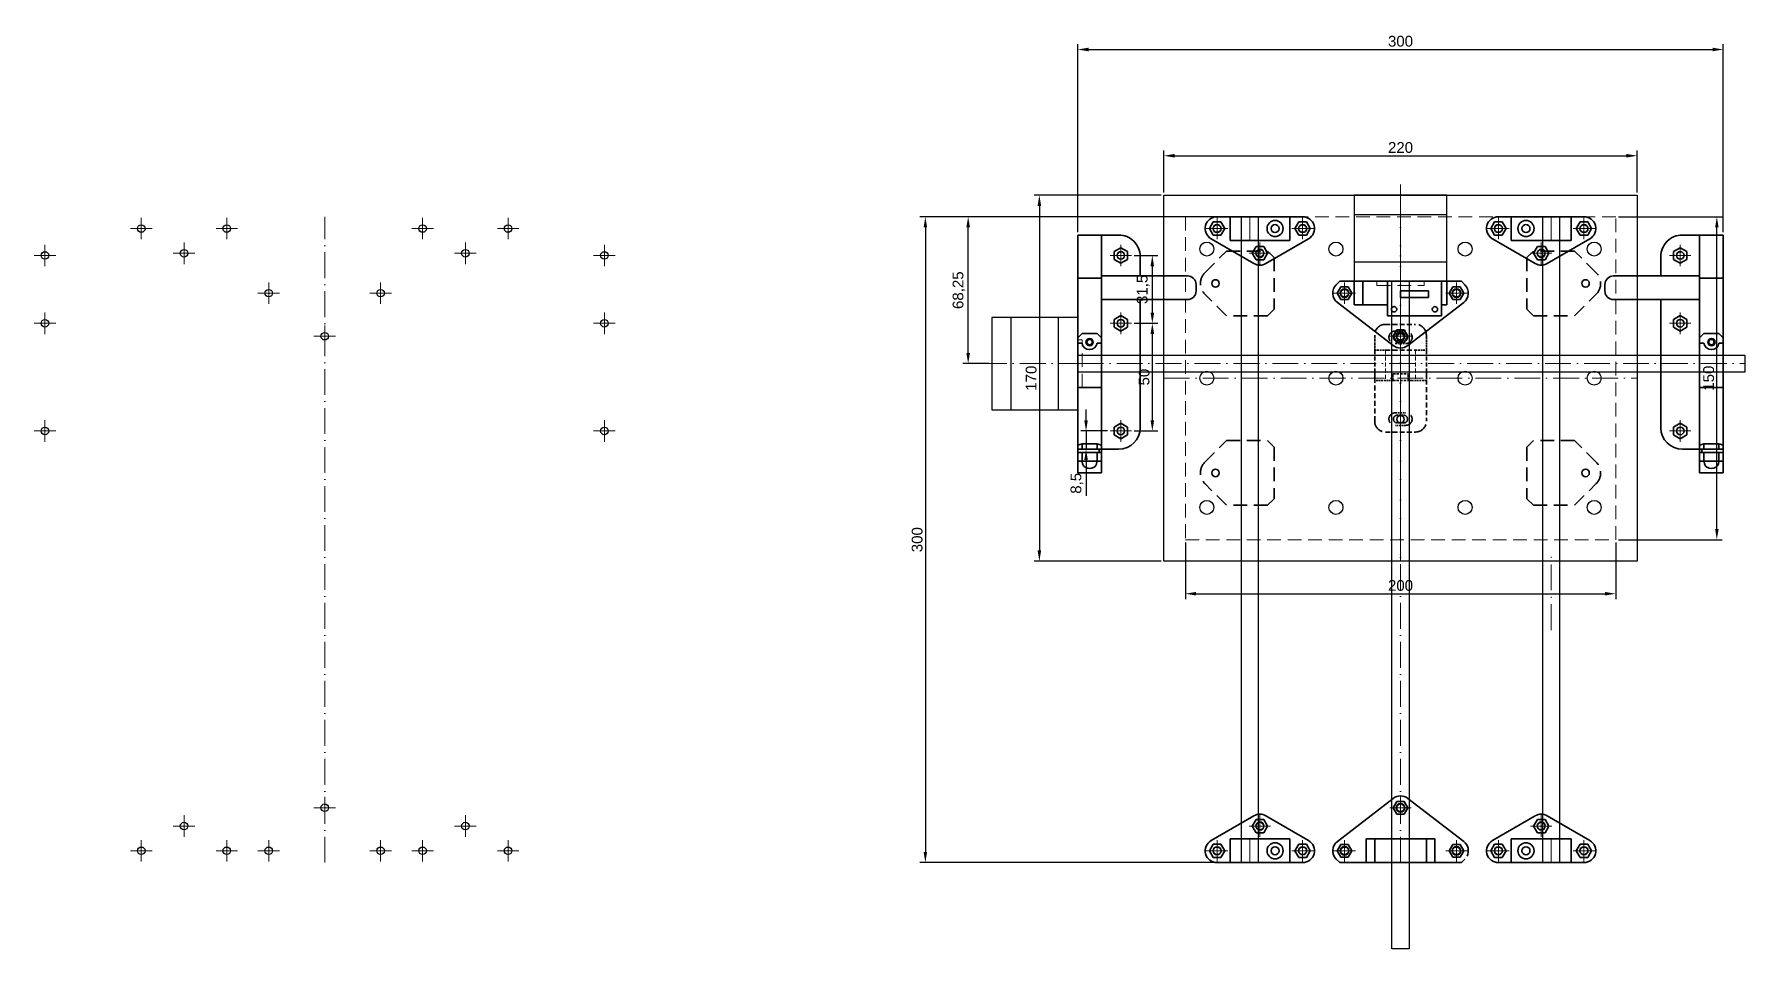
# Model space of a CAD drawing. Extents: x -2250 to 1406, y -1545 to 39.
# Drawn here: x -1135 to -340, y -690 to -265 of the extents above; entities that cross this region are included whole.
import ezdxf

# ---------------------------------------------------------------- set-up
doc = ezdxf.new("R2010")
doc.units = 0
for name, pattern in [('ACAD_ISO10W100', [18, 12, -3, 0, -3]), ('DASHDOT', [18.5, 12, -3, 0.5, -3]), ('LÍNEAS_OCULTAS', [9.525, 6.35, -3.175])]:
    doc.linetypes.add(name, pattern=pattern)
doc.layers.get('0').update_dxf_attribs({"color": 2, "linetype": 'CONTINUOUS', "lineweight": 30})
doc.layers.get('Defpoints').update_dxf_attribs({"linetype": 'CONTINUOUS', "lineweight": 13})
for name, color, linetype, lineweight in [('1', 3, 'CONTINUOUS', 30), ('2', 4, 'CONTINUOUS', 30), ('Ejes', 1, 'ACAD_ISO10W100', 13), ('Oculta', 30, 'LÍNEAS_OCULTAS', 13), ('Texto', 6, 'CONTINUOUS', 13)]:
    doc.layers.add(name, color=color, linetype=linetype, lineweight=lineweight)
doc.styles.add('ROMAND', font='arial.ttf')
doc.dimstyles.new('ISO-25_E02', dxfattribs={"dimscale": 2, "dimtxt": 2.5, "dimasz": 2.5, "dimexe": 1.25, "dimexo": 0.625, "dimtad": 1, "dimdec": 0, "dimtxsty": 'ROMAND', "dimcen": 2.5, "dimadec": 0, "dimazin": 0, "dimtfac": 1, "dimtdec": 0, "dimtmove": 0, "dimatfit": 3, "dimfxl": 1, "dimarcsym": 0})

# ---------------------------------------------------------------- blocks, each defined once
blk = doc.blocks.new('Plataforma')
blk.add_lwpolyline([(-110, 85), (110, 85), (110, -85), (-110, -85)], close=True)
for centre in [(-90, 60), (-30, 60), (30, 60), (90, 60), (-90, 0), (-30, 0), (30, 0), (90, 0), (-90, -60), (-30, -60), (30, -60), (90, -60)]:
    blk.add_circle(centre, 3.25)
at = {"lineweight": 35}
for centre in [(-86, 44), (86, 44), (0, 19.049987), (0, -19.049987), (-86, -44), (86, -44)]:
    blk.add_circle(centre, 1.75, dxfattribs=at)
at = {"layer": 'Defpoints', "linetype": 'LÍNEAS_OCULTAS'}
blk.add_lwpolyline([(-100, -75), (100, -75), (100, 75), (-100, 75)], close=True, dxfattribs=at)
at = {"layer": 'Ejes'}
for p, q in [((0, 85), (0, -85)), ((-110, 0), (110, 0))]:
    blk.add_line(p, q, dxfattribs=at)
blk = doc.blocks.new('*D42')
at = {"layer": 'Defpoints', "color": 0, "transparency": 16777216}
for p in [(-390, -321.68), (-610, -340), (-390, -340)]:
    blk.add_point(p, dxfattribs=at)
at = {"layer": 'Texto', "color": 0, "lineweight": -2, "transparency": 16777216}
for p, q in [((-610, -338.75), (-610, -319.18)), ((-605, -321.68), (-395, -321.68)), ((-390, -338.75), (-390, -319.18))]:
    blk.add_line(p, q, dxfattribs=at)
at = {"layer": 'Texto', "color": 0, "transparency": 16777216}
for points in [[(-605, -320.85), (-605, -322.52), (-610, -321.68)], [(-395, -320.85), (-395, -322.52), (-390, -321.68)]]:
    blk.add_solid(points, dxfattribs=at)
at = {"layer": 'Texto', "color": 0, "transparency": 16777216, "insert": (-500, -317.88), "char_height": 5, "attachment_point": 5, "style": 'ROMAND'}
blk.add_mtext('220', dxfattribs=at)
blk = doc.blocks.new('*D43')
at = {"layer": 'Defpoints', "color": 0, "transparency": 16777216}
for p in [(-610, -340), (-667.84, -510), (-610, -510)]:
    blk.add_point(p, dxfattribs=at)
at = {"layer": 'Texto', "color": 0, "lineweight": -2, "transparency": 16777216}
for p, q in [((-611.25, -340), (-670.34, -340)), ((-667.84, -345), (-667.84, -505)), ((-611.25, -510), (-670.34, -510))]:
    blk.add_line(p, q, dxfattribs=at)
at = {"layer": 'Texto', "color": 0, "transparency": 16777216}
for points in [[(-668.68, -345), (-667.01, -345), (-667.84, -340)], [(-668.68, -505), (-667.01, -505), (-667.84, -510)]]:
    blk.add_solid(points, dxfattribs=at)
at = {"layer": 'Texto', "color": 0, "transparency": 16777216, "insert": (-671.65, -425), "char_height": 5, "attachment_point": 5, "rotation": 90, "style": 'ROMAND'}
blk.add_mtext('170', dxfattribs=at)
blk = doc.blocks.new('*D44')
at = {"layer": 'Defpoints', "color": 0, "lineweight": -2, "transparency": 16777216}
for p, q in [((-600, -501.25), (-600, -527.6)), ((-400, -501.25), (-400, -527.6)), ((-595, -525.1), (-405, -525.1))]:
    blk.add_line(p, q, dxfattribs=at)
at = {"layer": 'Defpoints', "color": 0, "transparency": 16777216}
for p in [(-600, -500), (-400, -500), (-400, -525.1)]:
    blk.add_point(p, dxfattribs=at)
for points in [[(-595, -524.26), (-595, -525.93), (-600, -525.1)], [(-405, -524.26), (-405, -525.93), (-400, -525.1)]]:
    blk.add_solid(points, dxfattribs=at)
at = {"layer": 'Defpoints', "color": 0, "transparency": 16777216, "insert": (-500, -521.29), "char_height": 5, "attachment_point": 5, "style": 'ROMAND'}
blk.add_mtext('200', dxfattribs=at)
blk = doc.blocks.new('*D45')
at = {"layer": 'Defpoints', "color": 0, "lineweight": -2, "transparency": 16777216}
for p, q in [((-398.75, -350), (-350.48, -350)), ((-352.98, -495), (-352.98, -355)), ((-398.75, -500), (-350.48, -500))]:
    blk.add_line(p, q, dxfattribs=at)
at = {"layer": 'Defpoints', "color": 0, "transparency": 16777216}
for p in [(-400, -350), (-352.98, -350), (-400, -500)]:
    blk.add_point(p, dxfattribs=at)
for points in [[(-353.81, -355), (-352.15, -355), (-352.98, -350)], [(-353.81, -495), (-352.15, -495), (-352.98, -500)]]:
    blk.add_solid(points, dxfattribs=at)
at = {"layer": 'Defpoints', "color": 0, "transparency": 16777216, "insert": (-356.78, -425), "char_height": 5, "attachment_point": 5, "rotation": 90, "style": 'ROMAND'}
blk.add_mtext('150', dxfattribs=at)
blk = doc.blocks.new('*D46')
at = {"layer": 'Defpoints', "color": 0, "transparency": 16777216}
for p in [(-574, -350), (-720.83, -650), (-574, -650)]:
    blk.add_point(p, dxfattribs=at)
at = {"layer": 'Texto', "color": 0, "lineweight": -2, "transparency": 16777216}
for p, q in [((-575.25, -350), (-723.33, -350)), ((-720.83, -355), (-720.83, -645)), ((-575.25, -650), (-723.33, -650))]:
    blk.add_line(p, q, dxfattribs=at)
at = {"layer": 'Texto', "color": 0, "transparency": 16777216}
for points in [[(-721.66, -355), (-720, -355), (-720.83, -350)], [(-721.66, -645), (-720, -645), (-720.83, -650)]]:
    blk.add_solid(points, dxfattribs=at)
at = {"layer": 'Texto', "color": 0, "transparency": 16777216, "insert": (-724.63, -500), "char_height": 5, "attachment_point": 5, "rotation": 90, "style": 'ROMAND'}
blk.add_mtext('300', dxfattribs=at)
blk = doc.blocks.new('A$C6CD77A2B')
at = {"layer": '2', "lineweight": 35}
for p, q in [((-18.005188, 10.264526), (1.869812, 21.762512)), ((7.380188, 21.762512), (27.255188, 10.264526))]:
    blk.add_line(p, q, dxfattribs=at)
at = {"layer": '2', "lineweight": 35, "ltscale": 0.089489}
for p, q in [((1.04541, 17), (2.835205, 20.099975)), ((2.835205, 13.900024), (1.04541, 17)), ((6.414795, 20.099975), (8.20459, 17)), ((8.20459, 17), (6.414795, 13.900024)), ((-17.039795, 2.402038), (-18.82959, 5.502014)), ((-11.67041, 5.502014), (-13.460205, 2.402038)), ((22.710205, 2.402038), (20.92041, 5.502014)), ((28.07959, 5.502014), (26.289795, 2.402038))]:
    blk.add_line(p, q, dxfattribs=at)
at = {"layer": '2', "lineweight": 35, "ltscale": 0.08949}
for p, q in [((2.835205, 20.099975), (6.414795, 20.099975)), ((-18.82959, 5.502014), (-17.039795, 8.60205)), ((-17.039795, 8.60205), (-13.460205, 8.60205)), ((-13.460205, 8.60205), (-11.67041, 5.502014)), ((6.414795, 13.900024), (2.835205, 13.900024)), ((20.92041, 5.502014), (22.710205, 8.60205)), ((22.710205, 8.60205), (26.289795, 8.60205)), ((26.289795, 8.60205), (28.07959, 5.502014)), ((-13.460205, 2.402038), (-17.039795, 2.402038)), ((26.289795, 2.402038), (22.710205, 2.402038))]:
    blk.add_line(p, q, dxfattribs=at)
at = {"layer": '2', "lineweight": 35, "ltscale": 0.067732}
for p, q in [((-9.25, 11), (-6.540711, 11)), ((-6.540711, 0), (-9.25, 0))]:
    blk.add_line(p, q, dxfattribs=at)
at = {"layer": '2', "lineweight": 35, "ltscale": 0.275}
for p, q in [((-9.25, 11), (-9.25, 0)), ((18.5, 0), (18.5, 11))]:
    blk.add_line(p, q, dxfattribs=at)
at = {"layer": '2', "lineweight": 35, "ltscale": 0.163518}
for p, q in [((-6.540711, 11), (0, 11)), ((0, 0), (-6.540711, 0))]:
    blk.add_line(p, q, dxfattribs=at)
at = {"layer": '2', "lineweight": 13, "ltscale": 0.275}
blk.add_line((0, 0), (0, 11), dxfattribs=at)
at = {"layer": '2', "lineweight": 35, "ltscale": 0.4625}
for p, q in [((0, 11), (18.5, 11)), ((18.5, 0), (0, 0))]:
    blk.add_line(p, q, dxfattribs=at)
at = {"layer": '2', "lineweight": 35, "ltscale": 0.15}
for p, q in [((-9.25, 0), (-15.25, 0)), ((24.5, 0), (18.5, 0))]:
    blk.add_line(p, q, dxfattribs=at)
at = {"layer": '2', "lineweight": 35}
for centre, radius in [((4.625, 17), 1.875), ((11.700012, 5.5), 3.75), ((-15.25, 5.502014), 1.875), ((11.700012, 5.5), 1.875), ((24.5, 5.502014), 1.875)]:
    blk.add_circle(centre, radius, dxfattribs=at)
for centre, start, end in [((4.625, 17), 59.949998, 120.05), ((-15.25, 5.502014), 120.05, 269.999997), ((24.5, 5.502014), 269.999997, 59.949998)]:
    blk.add_arc(centre, 5.502026, start, end, dxfattribs=at)
blk = doc.blocks.new('A$C12DB5B30')
at = {"layer": '2', "lineweight": 35}
for p, q in [((-29.353409, -15.640564), (-3.353409, 4.359436)), ((29.353409, -15.640564), (3.353409, 4.359436)), ((-19, -9.5), (6, -9.5)), ((6, -25.5), (-19, -25.5))]:
    blk.add_line(p, q, dxfattribs=at)
at = {"layer": '2', "lineweight": 35, "ltscale": 0.085159}
for p, q in [((-1.703186, 2.950013), (-3.406372, 0)), ((-3.406372, 0), (-1.703186, -2.950012)), ((1.703186, 2.950013), (-1.703186, 2.950013)), ((3.406372, 0), (1.703186, 2.950013)), ((1.703186, -2.950012), (3.406372, 0)), ((-1.703186, -2.950012), (1.703186, -2.950012)), ((-27.703186, -17.049987), (-29.406372, -20)), ((-29.406372, -20), (-27.703186, -22.950012)), ((-24.296814, -17.049987), (-27.703186, -17.049987)), ((-27.703186, -22.950012), (-24.296814, -22.950012)), ((-22.593628, -20), (-24.296814, -17.049987)), ((-24.296814, -22.950012), (-22.593628, -20)), ((24.296814, -17.049987), (22.593628, -20)), ((22.593628, -20), (24.296814, -22.950012)), ((27.703186, -17.049987), (24.296814, -17.049987)), ((24.296814, -22.950012), (27.703186, -22.950012)), ((29.406372, -20), (27.703186, -17.049987)), ((27.703186, -22.950012), (29.406372, -20))]:
    blk.add_line(p, q, dxfattribs=at)
at = {"layer": '2', "lineweight": 35, "ltscale": 0.0625}
for p, q in [((-21.5, -14.5), (-19, -14.5)), ((-21.5, -25.5), (-19, -25.5))]:
    blk.add_line(p, q, dxfattribs=at)
at = {"layer": '2', "lineweight": 35, "ltscale": 0.275}
for p, q in [((-21.5, -25.5), (-21.5, -14.5)), ((-19, -25.5), (-19, -14.5)), ((6, -14.5), (6, -25.5)), ((17.5, -25.5), (17.5, -14.5)), ((21.5, -25.5), (21.5, -14.5))]:
    blk.add_line(p, q, dxfattribs=at)
at = {"layer": '2', "lineweight": 35, "ltscale": 0.125}
for p, q in [((-19, -14.5), (-19, -9.5)), ((6, -9.5), (6, -14.5))]:
    blk.add_line(p, q, dxfattribs=at)
at = {"layer": '2', "lineweight": 35, "ltscale": 0.2875}
for p, q in [((6, -14.5), (17.5, -14.5)), ((6, -25.5), (17.5, -25.5))]:
    blk.add_line(p, q, dxfattribs=at)
at = {"layer": '2', "lineweight": 35, "ltscale": 0.1}
for p, q in [((21.5, -14.5), (17.5, -14.5)), ((21.5, -25.5), (17.5, -25.5))]:
    blk.add_line(p, q, dxfattribs=at)
at = {"layer": '2', "lineweight": 35, "ltscale": 0.325}
for p, q in [((-13, -18), (0, -18)), ((0, -21), (-13, -21))]:
    blk.add_line(p, q, dxfattribs=at)
at = {"layer": '2', "lineweight": 35, "ltscale": 0.075}
for p, q in [((-13, -21), (-13, -18)), ((0, -18), (0, -21))]:
    blk.add_line(p, q, dxfattribs=at)
at = {"layer": '2', "lineweight": 35, "ltscale": 0.056954}
for p, q in [((-29.889084, -23.889099), (-28.278168, -25.5)), ((29.889084, -23.889099), (28.278167, -25.5))]:
    blk.add_line(p, q, dxfattribs=at)
at = {"layer": '2', "lineweight": 35, "ltscale": 0.169454}
for p, q in [((-28.278168, -25.5), (-21.5, -25.5)), ((21.5, -25.5), (28.278167, -25.5))]:
    blk.add_line(p, q, dxfattribs=at)
at = {"layer": '2', "lineweight": 35}
for centre, radius in [((0, 0), 2), ((-16, -12.5), 1.25), ((3, -12.5), 1.25), ((-26, -20), 2), ((26, -20), 2)]:
    blk.add_circle(centre, radius, dxfattribs=at)
for centre, start, end in [((0, 0), 52.431408, 127.568591), ((-26, -20), 127.568591, 225), ((26, -20), 314.999999, 52.431408)]:
    blk.add_arc(centre, 5.5, start, end, dxfattribs=at)
blk = doc.blocks.new('A$C69B71485')
at = {"layer": '2', "lineweight": 35}
for p, q in [((-29.353393, 9.859436), (-3.353424, 29.859436)), ((29.353394, 9.859436), (3.353424, 29.859436)), ((-12, 11), (12, 11)), ((-12, 0), (12, 0))]:
    blk.add_line(p, q, dxfattribs=at)
at = {"layer": '2', "lineweight": 35, "ltscale": 0.085159}
for p, q in [((-1.703186, 28.450013), (-3.406372, 25.5)), ((-3.406372, 25.5), (-1.703186, 22.549988)), ((1.703186, 28.450013), (-1.703186, 28.450013)), ((3.406372, 25.5), (1.703186, 28.450013)), ((1.703186, 22.549988), (3.406372, 25.5)), ((-1.703186, 22.549988), (1.703186, 22.549988)), ((-27.703186, 8.450013), (-29.406372, 5.5)), ((-24.296814, 8.450013), (-27.703186, 8.450013)), ((-22.593628, 5.5), (-24.296814, 8.450013)), ((24.296814, 8.450013), (22.593628, 5.5)), ((27.703186, 8.450013), (24.296814, 8.450013)), ((29.406372, 5.5), (27.703186, 8.450013)), ((-29.406372, 5.5), (-27.703186, 2.549988)), ((-27.703186, 2.549988), (-24.296814, 2.549988)), ((-24.296814, 2.549988), (-22.593628, 5.5)), ((22.593628, 5.5), (24.296814, 2.549988))]:
    blk.add_line(p, q, dxfattribs=at)
at = {"layer": '2', "lineweight": 35, "ltscale": 0.275}
for p, q in [((-16, 0), (-16, 11)), ((-12, 0), (-12, 11)), ((12, 0), (12, 11)), ((16, 0), (16, 11))]:
    blk.add_line(p, q, dxfattribs=at)
at = {"layer": '2', "lineweight": 35, "ltscale": 0.1}
for p, q in [((-16, 11), (-12, 11)), ((16, 11), (12, 11)), ((-16, 0), (-12, 0)), ((16, 0), (12, 0))]:
    blk.add_line(p, q, dxfattribs=at)
at = {"layer": '2', "lineweight": 35, "ltscale": 0.056954}
for p, q in [((-28.278168, 0), (-29.889099, 1.610901)), ((28.278168, 0), (29.889099, 1.610901))]:
    blk.add_line(p, q, dxfattribs=at)
at = {"layer": '2', "lineweight": 35, "ltscale": 0.306954}
blk.add_line((-16, 0), (-28.278168, 0), dxfattribs=at)
at = {"layer": '2', "lineweight": 35, "ltscale": 0.250637}
blk.add_line((16, 0), (28.278168, 0), dxfattribs=at)
at = {"layer": '2', "lineweight": 35, "ltscale": 0.043217}
blk.add_line((24.296814, 2.549988), (27.703165, 2.549988), dxfattribs=at)
at = {"layer": '2', "lineweight": 35, "ltscale": 0.072169}
blk.add_line((27.703165, 2.549988), (29.406372, 5.5), dxfattribs=at)
at = {"layer": '2', "lineweight": 35}
for centre in [(0, 25.5), (-26, 5.5), (26, 5.5)]:
    blk.add_circle(centre, 2, dxfattribs=at)
for centre, start, end in [((0, 25.5), 52.431408, 127.568591), ((-26, 5.5), 127.568591, 225), ((26, 5.5), 332.964142, 52.431408)]:
    blk.add_arc(centre, 5.5, start, end, dxfattribs=at)
blk = doc.blocks.new('A$C28ED2C43')
at = {"layer": '2', "lineweight": 35}
for p, q in [((-29.999992, 11), (-29.999992, 51)), ((-18.999992, 11), (-18.999992, 51)), ((-89.499992, 29), (-29.999992, 29)), ((-70.749992, 11), (-96.952984, 11)), ((-70.749992, 11), (-50.223709, 11)), ((-96.952984, 0), (-70.749992, 0)), ((-70.749992, 0), (-50.223709, 0)), ((-45.749992, 0), (-23.579681, 0))]:
    blk.add_line(p, q, dxfattribs=at)
at = {"layer": '2', "lineweight": 35, "ltscale": 0.075}
blk.add_line((-22.999992, 55), (-25.999992, 55), dxfattribs=at)
at = {"layer": '2', "lineweight": 35, "ltscale": 0.225}
blk.add_line((-18.999992, 29), (-9.999992, 29), dxfattribs=at)
at = {"layer": '2', "lineweight": 35, "ltscale": 0.2}
for p, q in [((-99.499992, 11), (-99.499992, 19)), ((0, 19), (0, 11))]:
    blk.add_line(p, q, dxfattribs=at)
at = {"layer": '2', "lineweight": 35, "ltscale": 0.089994}
for p, q in [((-94.599769, 20), (-92.799881, 23.117493)), ((-92.799881, 16.882507), (-94.599769, 20)), ((-92.799881, 23.117493), (-89.200103, 23.117493)), ((-89.200103, 16.882507), (-92.799881, 16.882507)), ((-89.200103, 23.117493), (-87.400215, 20)), ((-87.400215, 20), (-89.200103, 16.882507)), ((-44.599769, 20), (-42.799881, 23.117493)), ((-42.799881, 16.882507), (-44.599769, 20)), ((-42.799881, 23.117493), (-39.200103, 23.117493)), ((-39.200103, 16.882507), (-42.799881, 16.882507)), ((-39.200103, 23.117493), (-37.400215, 20)), ((-37.400215, 20), (-39.200103, 16.882507)), ((-13.099769, 20), (-11.299881, 23.117493)), ((-11.299881, 16.882507), (-13.099769, 20)), ((-11.299881, 23.117493), (-7.700103, 23.117493)), ((-7.700103, 16.882507), (-11.299881, 16.882507)), ((-7.700103, 23.117493), (-5.900207, 20)), ((-5.900207, 20), (-7.700103, 16.882507))]:
    blk.add_line(p, q, dxfattribs=at)
at = {"layer": '2', "lineweight": 35, "ltscale": 0.1375}
for p, q in [((-110.499992, 11), (-104.999992, 11)), ((-110.499992, 0), (-104.999992, 0))]:
    blk.add_line(p, q, dxfattribs=at)
at = {"layer": '2', "lineweight": 35, "ltscale": 0.275}
for p, q in [((-110.499992, 11), (-110.499992, 0)), ((-70.749992, 0), (-70.749992, 11)), ((-19.999992, 11), (-19.999992, 0)), ((0, 0), (0, 11))]:
    blk.add_line(p, q, dxfattribs=at)
at = {"layer": '2', "lineweight": 35, "ltscale": 0.05}
for p, q in [((-104.999992, 9), (-104.999992, 11)), ((-100.999992, 11), (-100.999992, 9)), ((-99.499992, 11), (-99.499992, 9)), ((-45.749992, 11), (-47.749992, 11)), ((-104.999992, 2), (-104.999992, 0)), ((-100.999992, 2), (-100.999992, 0)), ((-99.499992, 2), (-99.499992, 0)), ((-47.749992, 0), (-45.749992, 0))]:
    blk.add_line(p, q, dxfattribs=at)
at = {"layer": '2', "lineweight": 35, "ltscale": 0.1}
for p, q in [((-100.999992, 11), (-104.999992, 11)), ((-100.999992, 9), (-104.999992, 9)), ((-100.999992, 2), (-104.999992, 2)), ((-100.999992, 0), (-104.999992, 0))]:
    blk.add_line(p, q, dxfattribs=at)
at = {"layer": '2', "lineweight": 35, "ltscale": 0.175}
for p, q in [((-104.999992, 2), (-104.999992, 9)), ((-100.999992, 2), (-100.999992, 9)), ((-99.499992, 2), (-99.499992, 9)), ((-96.952984, 2), (-96.952984, 9)), ((-45.749992, 2), (-45.749992, 9))]:
    blk.add_line(p, q, dxfattribs=at)
at = {"layer": '2', "lineweight": 35, "ltscale": 0.037509}
blk.add_line((-99.500003, 11), (-101.000347, 11), dxfattribs=at)
at = {"layer": '2', "lineweight": 35, "ltscale": 0.037494}
blk.add_line((-99.500232, 10), (-100.999984, 10), dxfattribs=at)
at = {"layer": '2', "lineweight": 35, "ltscale": 0.046365}
for p, q in [((-97.645408, 11), (-99.499992, 11)), ((-97.645408, 0), (-99.499992, 0))]:
    blk.add_line(p, q, dxfattribs=at)
at = {"layer": '2', "lineweight": 35, "ltscale": 0.063675}
for p, q in [((-96.952984, 9), (-99.499992, 9)), ((-96.952984, 2), (-99.499992, 2))]:
    blk.add_line(p, q, dxfattribs=at)
at = {"layer": '2', "lineweight": 35, "ltscale": 0.017311}
for p, q in [((-96.952984, 11), (-97.645408, 11)), ((-97.645408, 0), (-96.952984, 0))]:
    blk.add_line(p, q, dxfattribs=at)
at = {"layer": '2', "lineweight": 35, "ltscale": 0.050805}
for p, q in [((-50.223709, 8.967804), (-50.223709, 11)), ((-50.223709, 0), (-50.223709, 2.032196))]:
    blk.add_line(p, q, dxfattribs=at)
at = {"layer": '2', "lineweight": 35, "ltscale": 0.061843}
for p, q in [((-47.749992, 11), (-50.223709, 11)), ((-47.749992, 0), (-50.223709, 0))]:
    blk.add_line(p, q, dxfattribs=at)
at = {"layer": '2', "lineweight": 35, "ltscale": 0.070711}
for p, q in [((-45.749992, 9), (-47.749992, 11)), ((-45.749992, 2), (-47.749992, 0))]:
    blk.add_line(p, q, dxfattribs=at)
at = {"layer": '2', "lineweight": 35, "ltscale": 0.489829}
blk.add_line((-26.156837, 11), (-45.749992, 11), dxfattribs=at)
at = {"layer": '2', "lineweight": 35, "ltscale": 0.064429}
blk.add_line((-23.579681, 11), (-26.156837, 11), dxfattribs=at)
at = {"layer": '2', "lineweight": 35, "ltscale": 0.049596}
for p, q in [((-21.595832, 11), (-23.579681, 11)), ((-23.579681, 0), (-21.595832, 0))]:
    blk.add_line(p, q, dxfattribs=at)
at = {"layer": '2', "lineweight": 35, "ltscale": 0.039896}
for p, q in [((-19.999992, 11), (-21.595832, 11)), ((-21.595832, 0), (-19.999992, 0))]:
    blk.add_line(p, q, dxfattribs=at)
at = {"layer": '2', "lineweight": 35, "ltscale": 0.226536}
for p, q in [((-19.999992, 11), (-10.938568, 11)), ((-10.938568, 0), (-19.999992, 0))]:
    blk.add_line(p, q, dxfattribs=at)
at = {"layer": '2', "lineweight": 35, "ltscale": 0.273464}
for p, q in [((0, 11), (-10.938568, 11)), ((0, 0), (-10.938568, 0))]:
    blk.add_line(p, q, dxfattribs=at)
at = {"layer": '2', "lineweight": 35, "ltscale": 0.038898}
blk.add_line((-101.056156, 0), (-99.500232, 0), dxfattribs=at)
at = {"layer": '2', "lineweight": 35, "ltscale": 0.2125}
blk.add_line((-63.999992, 0), (-55.499992, 0), dxfattribs=at)
at = {"layer": '2', "lineweight": 35, "ltscale": 0.131907}
blk.add_line((-50.223716, 0), (-55.499992, 0), dxfattribs=at)
at = {"layer": '2', "lineweight": 35}
blk.add_lwpolyline([(-104.999992, 8.967804), (-105.576522, 8.900024), (-106.131431, 8.779175), (-106.522987, 8.646026), (-106.890998, 8.469147), (-107.284347, 8.199219), (-107.626461, 7.858002), (-107.839386, 7.563751), (-108.017948, 7.234772), (-108.161869, 6.872223), (-108.268634, 6.485443), (-108.371032, 5.671387), (-108.332039, 4.870666), (-108.261249, 4.481964), (-108.155883, 4.109924), (-108.015949, 3.760895), (-107.842033, 3.44046), (-107.645645, 3.165344), (-107.421768, 2.92279), (-107.173118, 2.713714), (-106.902786, 2.537506), (-106.5284, 2.35614), (-106.129253, 2.220276), (-105.57616, 2.099945), (-104.999992, 2.032196)], dxfattribs=at)
for centre, radius in [((-90.999992, 20), 1.75), ((-40.999992, 20), 1.75), ((-9.5, 20), 1.75), ((-49.749992, 5.5), 1.7), ((-49.749992, 5.5), 1.25)]:
    blk.add_circle(centre, radius, dxfattribs=at)
for centre, radius, start, end in [((-25.999992, 51), 4, 90.000003, 179.999995), ((-22.999992, 51), 4, 0, 90.000003), ((-89.499992, 19), 10, 90.000003, 179.999995), ((-9.999992, 19), 10, 0, 90.000003), ((-59.749107, 23.000305), 39.750938, 197.570998, 200.621975), ((-49.749992, 5.5), 3.5, 97.778789, 262.221211), ((-59.749107, -12.000305), 39.750938, 159.378025, 162.429002)]:
    blk.add_arc(centre, radius, start, end, dxfattribs=at)
blk = doc.blocks.new('*D47')
at = {"layer": 'Defpoints', "color": 0, "transparency": 16777216}
for p in [(-350, -272.34), (-650, -358.5), (-350, -358.5)]:
    blk.add_point(p, dxfattribs=at)
at = {"layer": 'Texto', "color": 0, "lineweight": -2, "transparency": 16777216}
for p, q in [((-650, -357.25), (-650, -269.84)), ((-350, -357.25), (-350, -269.84)), ((-645, -272.34), (-355, -272.34))]:
    blk.add_line(p, q, dxfattribs=at)
at = {"layer": 'Texto', "color": 0, "transparency": 16777216}
for points in [[(-645, -271.5), (-645, -273.17), (-650, -272.34)], [(-355, -271.5), (-355, -273.17), (-350, -272.34)]]:
    blk.add_solid(points, dxfattribs=at)
at = {"layer": 'Texto', "color": 0, "transparency": 16777216, "insert": (-500, -268.53), "char_height": 5, "attachment_point": 5, "style": 'ROMAND'}
blk.add_mtext('300', dxfattribs=at)
blk = doc.blocks.new('*D48')
at = {"layer": 'Defpoints', "color": 0, "transparency": 16777216}
for p in [(-700.94, -350), (-570, -350), (-690, -418.25)]:
    blk.add_point(p, dxfattribs=at)
at = {"layer": 'Texto', "color": 0, "lineweight": -2, "transparency": 16777216}
for p, q in [((-571.25, -350), (-703.44, -350)), ((-700.94, -413.25), (-700.94, -355)), ((-691.25, -418.25), (-703.44, -418.25))]:
    blk.add_line(p, q, dxfattribs=at)
at = {"layer": 'Texto', "color": 0, "transparency": 16777216}
for points in [[(-701.78, -355), (-700.11, -355), (-700.94, -350)], [(-701.78, -413.25), (-700.11, -413.25), (-700.94, -418.25)]]:
    blk.add_solid(points, dxfattribs=at)
at = {"layer": 'Texto', "color": 0, "transparency": 16777216, "insert": (-705.2, -384.13), "char_height": 5, "attachment_point": 5, "rotation": 90, "style": 'ROMAND'}
blk.add_mtext('68,25', dxfattribs=at)
blk = doc.blocks.new('MotorHusillo')
at = {"layer": '1'}
for p, q in [((-21.5, 31), (21.5, 31)), ((-21.5, 9), (21.5, 9))]:
    blk.add_line(p, q, dxfattribs=at)
for points in [[(-21.5, 0), (21.5, 0), (21.5, 40), (-21.5, 40)], [(-4, 0), (4, 0), (4, -310), (-4, -310)]]:
    blk.add_lwpolyline(points, close=True, dxfattribs=at)
at = {"layer": 'Ejes'}
blk.add_line((0, 45), (0, -5), dxfattribs=at)
at = {"layer": 'Oculta'}
blk.add_lwpolyline([(-11, -2), (11, -2), (11, 0), (-11, 0)], close=True, dxfattribs=at)
blk = doc.blocks.new('P05')
at = {"layer": 'Ejes'}
blk.add_line((0, 17.2), (0, -17.2), dxfattribs=at)
at = {"layer": 'Oculta', "lineweight": 35, "ltscale": 0.35}
for p, q in [((7, 25), (-7, 25)), ((7, -13), (-7, -13)), ((7, -25), (-7, -25))]:
    blk.add_line(p, q, dxfattribs=at)
at = {"layer": 'Oculta', "lineweight": 35, "ltscale": 0.375}
for p, q in [((-12, -3), (-12, 20)), ((12, 20), (12, -3))]:
    blk.add_line(p, q, dxfattribs=at)
at = {"layer": 'Oculta', "lineweight": 35, "ltscale": 0.125}
for p, q in [((-2.5, 21.9), (2.5, 21.9)), ((2.5, 16.1), (-2.5, 16.1)), ((-12, 1), (-7, 1)), ((7, 1), (12, 1)), ((-7, -13), (-12, -13)), ((12, -13), (7, -13)), ((2.5, -16.1), (-2.5, -16.1)), ((-2.5, -21.9), (2.5, -21.9))]:
    blk.add_line(p, q, dxfattribs=at)
at = {"layer": 'Oculta', "lineweight": 35, "ltscale": 0.075}
for p, q in [((-1.5, 20.8), (1.5, 20.8)), ((1.5, 17.2), (-1.5, 17.2)), ((-3.5, 1), (-3.5, -2)), ((3.5, 1), (3.5, -2)), ((-12, -20), (-12, -13)), ((12, -13), (12, -20)), ((1.5, -17.2), (-1.5, -17.2)), ((-1.5, -20.8), (1.5, -20.8))]:
    blk.add_line(p, q, dxfattribs=at)
at = {"layer": 'Oculta', "lineweight": 35, "ltscale": 0.3}
for p, q in [((-12, -13), (-12, 1)), ((12, -13), (12, 1))]:
    blk.add_line(p, q, dxfattribs=at)
at = {"layer": 'Oculta', "lineweight": 13, "ltscale": 0.3}
for p, q in [((-7, -13), (-7, 1)), ((7, -13), (7, 1))]:
    blk.add_line(p, q, dxfattribs=at)
at = {"layer": 'Oculta', "lineweight": 35, "ltscale": 0.0875}
for p, q in [((-3.5, 1), (-7, 1)), ((7, 1), (3.5, 1))]:
    blk.add_line(p, q, dxfattribs=at)
at = {"layer": 'Oculta', "lineweight": 35, "ltscale": 0.175}
for p, q in [((3.5, 1), (-3.5, 1)), ((3.5, -2), (-3.5, -2))]:
    blk.add_line(p, q, dxfattribs=at)
at = {"layer": 'Oculta', "lineweight": 35}
for centre, radius, start, end in [((-7, 20), 5, 90, 180), ((7, 20), 5, 360, 90), ((-2.5, 19), 2.9, 90, 270.00001), ((-1.5, 19), 1.8, 90, 270.00001), ((1.5, 19), 1.8, 270.00001, 90), ((2.5, 19), 2.9, 269.99999, 90), ((-7, -20), 5, 180, 270.00001), ((-2.5, -19), 2.9, 90, 269.99999), ((-1.5, -19), 1.8, 90, 270.00001), ((1.5, -19), 1.8, 270.00001, 90), ((2.5, -19), 2.9, 269.99999, 90), ((7, -20), 5, 270.00001, 360)]:
    blk.add_arc(centre, radius, start, end, dxfattribs=at)
blk = doc.blocks.new('PlantillaBase')
for centre in [(-85.25, 69.5), (-45.5, 69.5), (45.5, 69.5), (85.25, 69.5), (-130, 57), (-65.38, 58), (65.38, 58), (130, 57), (-26, 39.5), (26, 39.5), (-130, 25.5), (130, 25.5), (0, 19.5), (-130, -24.5), (130, -24.5), (0, -199.5), (-65.38, -208), (65.38, -208), (-85.25, -219.5), (-45.5, -219.5), (-26, -219.5), (26, -219.5), (45.5, -219.5), (85.25, -219.5)]:
    blk.add_circle(centre, 1.75)
at = {"layer": 'Ejes'}
blk.add_line((0, -225), (0, 75), dxfattribs=at)
at = {"layer": 'Texto'}
for p, q in [((-85.25, 64.5), (-85.25, 74.5)), ((-45.5, 64.5), (-45.5, 74.5)), ((45.5, 64.5), (45.5, 74.5)), ((85.25, 64.5), (85.25, 74.5)), ((-90.25, 69.5), (-80.25, 69.5)), ((-50.5, 69.5), (-40.5, 69.5)), ((40.5, 69.5), (50.5, 69.5)), ((80.25, 69.5), (90.25, 69.5)), ((-135, 57), (-125, 57)), ((-130, 52), (-130, 62)), ((-70.38, 58), (-60.38, 58)), ((-65.38, 53), (-65.38, 63)), ((60.38, 58), (70.38, 58)), ((65.38, 53), (65.38, 63)), ((125, 57), (135, 57)), ((130, 52), (130, 62)), ((-26, 34.5), (-26, 44.5)), ((26, 34.5), (26, 44.5)), ((-31, 39.5), (-21, 39.5)), ((21, 39.5), (31, 39.5)), ((-135, 25.5), (-125, 25.5)), ((-130, 20.5), (-130, 30.5)), ((0, 14.5), (0, 24.5)), ((125, 25.5), (135, 25.5)), ((130, 20.5), (130, 30.5)), ((-5, 19.5), (5, 19.5)), ((-130, -29.5), (-130, -19.5)), ((130, -29.5), (130, -19.5)), ((-135, -24.5), (-125, -24.5)), ((125, -24.5), (135, -24.5)), ((0, -204.5), (0, -194.5)), ((-65.38, -213), (-65.38, -203)), ((-5, -199.5), (5, -199.5)), ((65.38, -213), (65.38, -203)), ((-85.25, -224.5), (-85.25, -214.5)), ((-70.38, -208), (-60.38, -208)), ((-45.5, -224.5), (-45.5, -214.5)), ((-26, -224.5), (-26, -214.5)), ((26, -224.5), (26, -214.5)), ((45.5, -224.5), (45.5, -214.5)), ((60.38, -208), (70.38, -208)), ((85.25, -224.5), (85.25, -214.5)), ((-90.25, -219.5), (-80.25, -219.5)), ((-50.5, -219.5), (-40.5, -219.5)), ((-31, -219.5), (-21, -219.5)), ((21, -219.5), (31, -219.5)), ((40.5, -219.5), (50.5, -219.5)), ((80.25, -219.5), (90.25, -219.5))]:
    blk.add_line(p, q, dxfattribs=at)
blk = doc.blocks.new('*D113')
at = {"layer": '1', "color": 0, "lineweight": -2, "transparency": 16777216}
for p, q in [((-623.75, -368), (-612.85, -368)), ((-615.35, -373), (-615.35, -394.5)), ((-623.75, -399.5), (-612.85, -399.5))]:
    blk.add_line(p, q, dxfattribs=at)
at = {"layer": '1', "color": 0, "transparency": 16777216}
for points in [[(-616.19, -373), (-614.52, -373), (-615.35, -368)], [(-616.19, -394.5), (-614.52, -394.5), (-615.35, -399.5)]]:
    blk.add_solid(points, dxfattribs=at)
at = {"layer": 'Defpoints', "color": 0, "transparency": 16777216}
for p in [(-625, -368), (-625, -399.5), (-615.35, -399.5)]:
    blk.add_point(p, dxfattribs=at)
at = {"layer": '1', "color": 0, "transparency": 16777216, "insert": (-619.61, -383.75), "char_height": 5, "attachment_point": 5, "rotation": 90, "style": 'ROMAND'}
blk.add_mtext('31,5', dxfattribs=at)
blk = doc.blocks.new('*D114')
at = {"layer": '1', "color": 0, "lineweight": -2, "transparency": 16777216}
for p, q in [((-623.75, -399.5), (-612.85, -399.5)), ((-615.35, -404.5), (-615.35, -444.5)), ((-623.75, -449.5), (-612.85, -449.5))]:
    blk.add_line(p, q, dxfattribs=at)
at = {"layer": '1', "color": 0, "transparency": 16777216}
for points in [[(-616.19, -404.5), (-614.52, -404.5), (-615.35, -399.5)], [(-616.19, -444.5), (-614.52, -444.5), (-615.35, -449.5)]]:
    blk.add_solid(points, dxfattribs=at)
at = {"layer": 'Defpoints', "color": 0, "transparency": 16777216}
for p in [(-625, -399.5), (-625, -449.5), (-615.35, -449.5)]:
    blk.add_point(p, dxfattribs=at)
at = {"layer": '1', "color": 0, "transparency": 16777216, "insert": (-619.16, -424.5), "char_height": 5, "attachment_point": 5, "rotation": 90, "style": 'ROMAND'}
blk.add_mtext('50', dxfattribs=at)
blk = doc.blocks.new('*D115')
at = {"layer": '1', "color": 0, "lineweight": -2, "transparency": 16777216}
for p, q in [((-646.15, -444.5), (-646.15, -439.5)), ((-636.25, -449.5), (-648.65, -449.5)), ((-646.15, -449.5), (-646.15, -458)), ((-636.25, -458), (-648.65, -458)), ((-646.15, -463), (-646.15, -479.65))]:
    blk.add_line(p, q, dxfattribs=at)
at = {"layer": '1', "color": 0, "transparency": 16777216}
for points in [[(-646.98, -444.5), (-645.31, -444.5), (-646.15, -449.5)], [(-646.98, -463), (-645.31, -463), (-646.15, -458)]]:
    blk.add_solid(points, dxfattribs=at)
at = {"layer": 'Defpoints', "color": 0, "transparency": 16777216}
for p in [(-635, -449.5), (-646.15, -458), (-635, -458)]:
    blk.add_point(p, dxfattribs=at)
at = {"layer": '1', "color": 0, "transparency": 16777216, "insert": (-650.4, -473.82), "char_height": 5, "attachment_point": 5, "rotation": 90, "style": 'ROMAND'}
blk.add_mtext('8,5', dxfattribs=at)

msp = doc.modelspace()

# ---------------------------------------------------------------- linework, layer by layer
at = {"layer": '1'}
for points in [[(-566, -650), (-566, -350), (-574, -350), (-574, -650)], [(-426, -650), (-426, -350), (-434, -350), (-434, -650)]]:
    msp.add_lwpolyline(points, close=True, dxfattribs=at)
at = {"layer": 'Ejes'}
msp.add_line((-650, -418.25), (-340, -418.25), dxfattribs=at)
at = {"layer": 'Ejes', "linetype": 'DASHDOT', "lineweight": 13}
msp.add_line((-430, -542.00055), (-430, -505.99994), dxfattribs=at)
at = {"layer": 'Oculta', "lineweight": 35}
for points in [[(-590.94971, -376.05023), (-580.89954, -366), (-561.75, -366), (-558.75, -369), (-558.75, -393), (-561.75, -396), (-580.89954, -396), (-590.94971, -385.94977, -0.41422002)], [(-409.05029, -376.05023), (-419.10046, -366), (-438.25, -366), (-441.25, -369), (-441.25, -393), (-438.25, -396), (-419.10046, -396), (-409.05029, -385.94977, 0.41422002)], [(-590.94971, -464.05023), (-580.89954, -454), (-561.75, -454), (-558.75, -457), (-558.75, -481), (-561.75, -484), (-580.89954, -484), (-590.94971, -473.94977, -0.41422002)], [(-409.05029, -464.05023), (-419.10046, -454), (-438.25, -454), (-441.25, -457), (-441.25, -481), (-438.25, -484), (-419.10046, -484), (-409.05029, -473.94977, 0.41422002)]]:
    msp.add_lwpolyline(points, format="xyb", close=True, dxfattribs=at)

# ---------------------------------------------------------------- block references
for name, p in [('Plataforma', (-500, -425)), ('PlantillaBase', (-1000, -425)), ('PlantillaBase', (-500, -425)), ('A$C69B71485', (-500, -650)), ('A$C6CD77A2B', (-570, -650))]:
    msp.add_blockref(name, p)
at = {"xscale": -1}
for name, p, rotation in [('A$C6CD77A2B', (-570, -350), 180), ('A$C28ED2C43', (-650, -358.5), 270)]:
    msp.add_blockref(name, p, dxfattribs=dict(at, rotation=rotation))
for name, p, rotation in [('A$C6CD77A2B', (-430, -350), 180), ('A$C28ED2C43', (-350, -358.5), 90), ('A$C12DB5B30', (-500, -405.5), 180)]:
    msp.add_blockref(name, p, dxfattribs=dict(rotation=rotation))
msp.add_blockref('A$C6CD77A2B', (-430, -650), dxfattribs=at)
at = {"layer": 'Ejes'}
msp.add_blockref('MotorHusillo', (-500, -380), dxfattribs=at)
for name, p, rotation in [('MotorHusillo', (-650, -418.25), 90), ('P05', (-500, -425), 180)]:
    msp.add_blockref(name, p, dxfattribs=dict(at, rotation=rotation))

# ---------------------------------------------------------------- dimensions: what is measured, and where the dimension line sits
at = {"layer": '1'}
for base, p1, p2, override, picture, middle in [((-615.35444, -399.5), (-625, -368), (-625, -399.5), {"dimdec": 3}, '*D113', (-619.60921, -383.75)), ((-615.35444, -449.5), (-625, -399.5), (-625, -449.5), {"dimdec": 3, "dimtmove": 1}, '*D114', (-619.1573, -424.5)), ((-646.14687, -458), (-635, -449.5), (-635, -458), {"dimdec": 2}, '*D115', (-650.40165, -473.82367))]:
    dim = msp.add_linear_dim(base=base, p1=p1, p2=p2, angle=90, dimstyle='ISO-25_E02', override=override, dxfattribs=at)
    dim.commit()
    dim.dimension.update_dxf_attribs({"geometry": picture, "text_midpoint": middle})
at = {"layer": 'Defpoints'}
dim = msp.add_linear_dim(base=(-352.98021, -350), p1=(-400, -500), p2=(-400, -350), angle=90, dimstyle='ISO-25_E02', dxfattribs=at)
dim.commit()
dim.dimension.update_dxf_attribs({"geometry": '*D45', "text_midpoint": (-356.78308, -425)})
dim = msp.add_linear_dim(base=(-400, -525.09587), p1=(-600, -500), p2=(-400, -500), dimstyle='ISO-25_E02', dxfattribs=at)
dim.commit()
dim.dimension.update_dxf_attribs({"geometry": '*D44', "text_midpoint": (-500, -521.293)})
at = {"layer": 'Texto'}
for base, p1, p2, picture, middle in [((-350, -272.33789), (-650, -358.5), (-350, -358.5), '*D47', (-500, -268.53332)), ((-390, -321.6839), (-610, -340), (-390, -340), '*D42', (-500, -317.88103))]:
    dim = msp.add_linear_dim(base=base, p1=p1, p2=p2, dimstyle='ISO-25_E02', dxfattribs=at)
    dim.commit()
    dim.dimension.update_dxf_attribs({"geometry": picture, "text_midpoint": middle})
for base, p1, p2, picture, middle in [((-667.84305, -510), (-610, -340), (-610, -510), '*D43', (-671.64592, -425)), ((-720.82884, -650), (-574, -350), (-574, -650), '*D46', (-724.63341, -500))]:
    dim = msp.add_linear_dim(base=base, p1=p1, p2=p2, angle=90, dimstyle='ISO-25_E02', dxfattribs=at)
    dim.commit()
    dim.dimension.update_dxf_attribs({"geometry": picture, "text_midpoint": middle})
dim = msp.add_linear_dim(base=(-700.94452, -350), p1=(-690, -418.25), p2=(-570, -350), angle=90, dimstyle='ISO-25_E02', override={"dimdec": 3}, dxfattribs=at)
dim.commit()
dim.dimension.update_dxf_attribs({"geometry": '*D48', "text_midpoint": (-705.19929, -384.125)})

doc.saveas('drawing.dxf')
